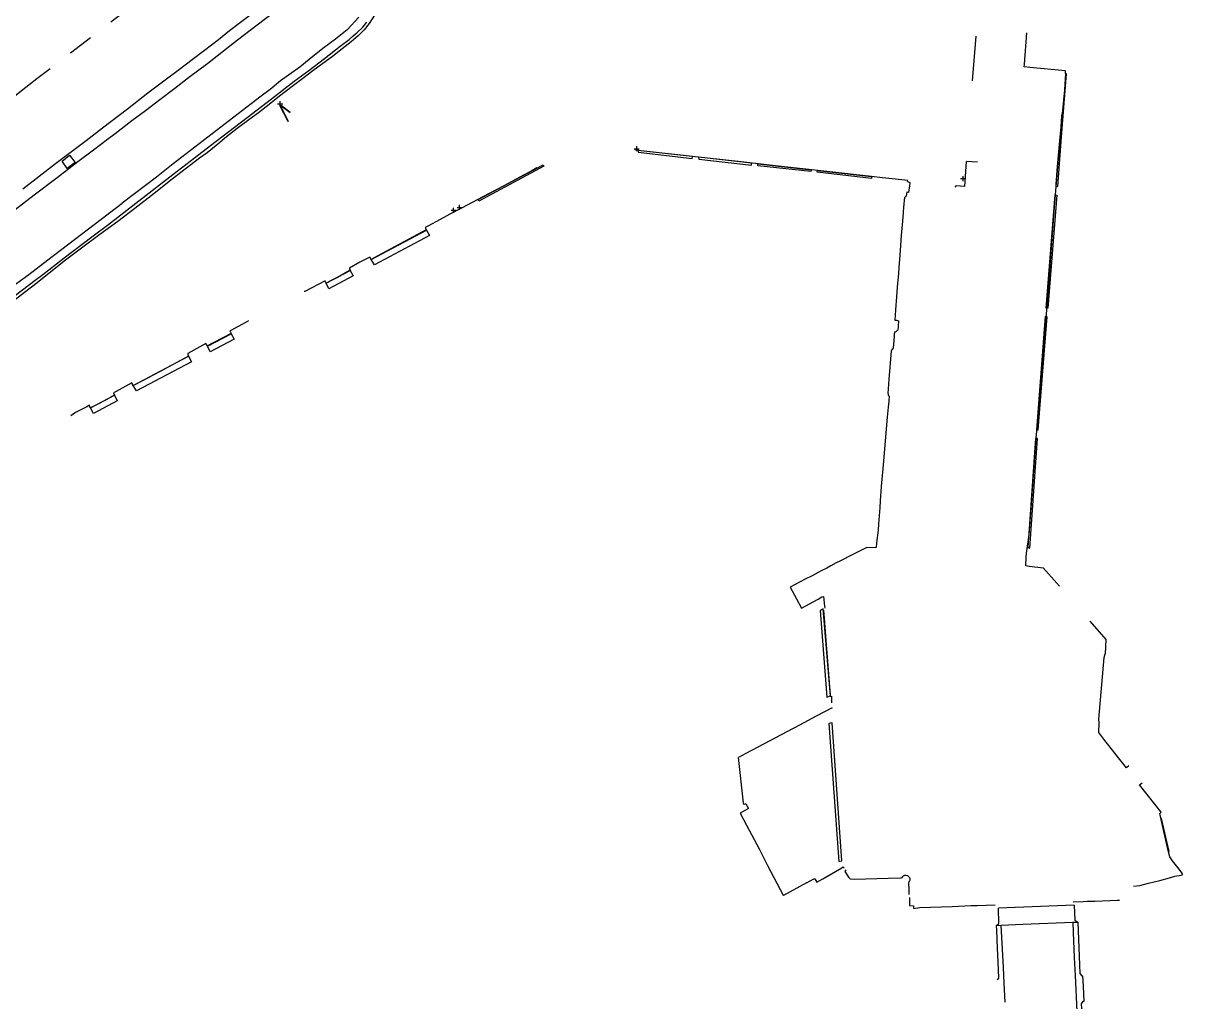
# Model space of a CAD drawing. Header units: metres. Extents: x 82206 to 82418, y 1498209 to 1498422.
# Drawn here: x 82258.8 to 82304.45, y 1498327.96 to 1498366.5 of the extents above; entities that cross this region are included whole.
import ezdxf

# ---------------------------------------------------------------- set-up
doc = ezdxf.new("R2010")
doc.units = ezdxf.units.M
doc.header["$PDMODE"] = 2
doc.header["$PDSIZE"] = 0.1
doc.linetypes.add('ter_20.000000_-10.000000_10.000000_-10.000000', pattern=[5, 2, -1, 1, -1])
doc.layers.add('Diverse', color=7, linetype='Continuous')

msp = doc.modelspace()

# ---------------------------------------------------------------- linework, layer by layer
at = {"layer": 'Diverse', "color": 132, "true_color": 0x33cccc, "elevation": 3.133, "flags": 128}
for points in [[(82268.82, 1498363.319), (82269.019, 1498363.327)], [(82268.82, 1498363.319), (82269.019, 1498363.327)], [(82268.923, 1498363.223), (82268.916, 1498363.423)], [(82268.923, 1498363.223), (82268.916, 1498363.423)]]:
    msp.add_lwpolyline(points, dxfattribs=at)
at = {"layer": 'Diverse', "color": 7, "linetype": 'ter_20.000000_-10.000000_10.000000_-10.000000'}
msp.add_polyline3d([(82271.431, 1498373.46, 3.242), (82267.898, 1498370.81, 3.107), (82263.834, 1498367.752, 2.968), (82259.345, 1498364.302, 2.906), (82255.349, 1498361.187, 2.922), (82252.342, 1498358.918, 2.947), (82249.211, 1498356.538, 2.965), (82246.603, 1498354.595, 2.941), (82244.212, 1498352.828, 2.9), (82242.471, 1498351.536, 2.902), (82240.364, 1498349.901, 2.915), (82238.302, 1498348.321, 2.929), (82235.743, 1498346.267, 2.953), (82233.518, 1498344.598, 2.975), (82232.039, 1498343.437, 3.001), (82229.638, 1498341.651, 3.035), (82227.143, 1498340.302, 3.072), (82223.538, 1498338.53, 3.139), (82218.379, 1498335.847, 3.207), (82215.633, 1498334.449, 3.293), (82210.754, 1498331.887, 3.263), (82205.705, 1498329.67, 3.376)], dxfattribs=at)
at = {"layer": 'Diverse', "color": 9, "true_color": 0xc0c0c0}
for points in [[(82272.854, 1498370.718, 3.233), (82272.096, 1498370.104, 3.204), (82271.372, 1498369.575, 3.154), (82270.815, 1498369.148, 3.116), (82270.032, 1498368.552, 3.063), (82269.435, 1498368.091, 3.018), (82268.755, 1498367.587, 2.983), (82268.093, 1498367.075, 2.97), (82267.308, 1498366.482, 2.937), (82266.929, 1498366.198, 2.928), (82266.485, 1498365.837, 2.916), (82265.934, 1498365.427, 2.902), (82265.458, 1498365.053, 2.881), (82264.956, 1498364.667, 2.867), (82264.392, 1498364.257, 2.865), (82263.713, 1498363.737, 2.85), (82262.909, 1498363.116, 2.854), (82261.931, 1498362.365, 2.833), (82261.278, 1498361.859, 2.825), (82260.08, 1498360.959, 2.829), (82258.786, 1498359.967, 2.84)], [(82273.17, 1498370.318, 3.243), (82272.542, 1498369.875, 3.215), (82271.79, 1498369.31, 3.169), (82271.083, 1498368.778, 3.119), (82270.567, 1498368.376, 3.081), (82269.851, 1498367.832, 3.026), (82269.349, 1498367.436, 3), (82268.284, 1498366.625, 2.965), (82267.242, 1498365.834, 2.935), (82266.071, 1498364.911, 2.899), (82265.305, 1498364.35, 2.876), (82264.771, 1498363.926, 2.868), (82264.177, 1498363.48, 2.865), (82263.614, 1498363.052, 2.854), (82263.083, 1498362.647, 2.854), (82262.425, 1498362.138, 2.838), (82262.119, 1498361.918, 2.838), (82261.566, 1498361.496, 2.828), (82260.949, 1498361.041, 2.817), (82260.14, 1498360.409, 2.824), (82259.232, 1498359.731, 2.843), (82258.322, 1498359.022, 2.853)], [(82258.504, 1498355.783, 2.932), (82259.27, 1498356.377, 2.938), (82259.578, 1498356.599, 2.937), (82259.818, 1498356.786, 2.928), (82260.418, 1498357.254, 2.934), (82261.131, 1498357.795, 2.939), (82261.559, 1498358.122, 2.949), (82262.12, 1498358.548, 2.95), (82262.535, 1498358.863, 2.956), (82263.238, 1498359.405, 2.965), (82263.768, 1498359.817, 2.972), (82264.7, 1498360.538, 2.963), (82265.547, 1498361.195, 2.967), (82266.174, 1498361.678, 2.986), (82267.622, 1498362.784, 3.012), (82268.577, 1498363.52, 3.017), (82269.469, 1498364.209, 3.035), (82270.042, 1498364.636, 3.039), (82270.661, 1498365.11, 3.052), (82271.277, 1498365.589, 3.068), (82271.633, 1498365.858, 3.076), (82271.798, 1498365.994, 3.071), (82271.931, 1498366.112, 3.072), (82272.171, 1498366.344, 3.084), (82272.327, 1498366.538, 3.08)], [(82272.022, 1498366.734, 3.106), (82271.557, 1498366.231, 3.082), (82271.091, 1498365.866, 3.054), (82270.597, 1498365.495, 3.047), (82270.06, 1498365.065, 3.039), (82269.687, 1498364.771, 3.029), (82268.93, 1498364.221, 3.013), (82268.522, 1498363.887, 3.002), (82268.123, 1498363.585, 2.986), (82264.71, 1498360.953, 2.931), (82264.051, 1498360.438, 2.933), (82262.693, 1498359.41, 2.923)], [(82258.321, 1498356.085, 2.92), (82259.025, 1498356.604, 2.917), (82259.767, 1498357.183, 2.908), (82262.693, 1498359.41, 2.923)]]:
    msp.add_polyline3d(points, dxfattribs=at)
at = {"layer": 'Diverse', "color": 253, "true_color": 0x999999}
for points in [[(82272.639, 1498366.812, 3.172), (82272.425, 1498366.486, 3.169), (82272.226, 1498366.23, 3.168), (82271.994, 1498366, 3.164), (82271.717, 1498365.759, 3.16), (82271.359, 1498365.481, 3.16), (82270.979, 1498365.185, 3.145), (82270.599, 1498364.904, 3.139), (82270.207, 1498364.616, 3.127), (82269.807, 1498364.321, 3.127), (82269.387, 1498364.008, 3.125), (82268.899, 1498363.623, 3.122), (82268.485, 1498363.29, 3.11), (82268.068, 1498362.968, 3.106), (82267.681, 1498362.689, 3.099), (82267.225, 1498362.356, 3.098), (82266.807, 1498362.022, 3.088), (82266.466, 1498361.738, 3.082), (82266.042, 1498361.395, 3.077), (82265.742, 1498361.176, 3.073), (82264.667, 1498360.36, 3.062), (82263.953, 1498359.788, 3.07), (82263.201, 1498359.202, 3.056), (82262.531, 1498358.69, 3.051), (82261.823, 1498358.17, 3.045), (82261.148, 1498357.676, 3.043), (82260.467, 1498357.16, 3.038), (82259.953, 1498356.755, 3.034), (82259.348, 1498356.276, 3.031), (82258.86, 1498355.898, 3.026), (82258.311, 1498355.476, 3.017)], [(82258.504, 1498355.783, 3.022), (82259.27, 1498356.377, 3.028), (82259.578, 1498356.599, 3.027), (82259.818, 1498356.786, 3.018), (82260.418, 1498357.254, 3.024), (82261.131, 1498357.795, 3.029), (82261.559, 1498358.122, 3.039), (82262.12, 1498358.548, 3.04), (82262.535, 1498358.863, 3.046), (82263.238, 1498359.405, 3.055), (82263.768, 1498359.817, 3.062), (82264.7, 1498360.538, 3.053), (82265.547, 1498361.195, 3.057), (82266.174, 1498361.678, 3.076), (82267.622, 1498362.784, 3.102), (82268.577, 1498363.52, 3.107), (82269.469, 1498364.209, 3.125), (82270.042, 1498364.636, 3.129), (82270.661, 1498365.11, 3.142), (82271.277, 1498365.589, 3.158), (82271.633, 1498365.858, 3.166), (82271.798, 1498365.994, 3.161), (82271.931, 1498366.112, 3.162), (82272.171, 1498366.344, 3.174), (82272.327, 1498366.538, 3.17)]]:
    msp.add_polyline3d(points, dxfattribs=at)
at = {"layer": 'Diverse', "color": 31, "true_color": 0xf4b45b}
for points in [[(82296.172, 1498364.229, 3.736), (82296.313, 1498365.985, 3.808)], [(82296.172, 1498364.229, 3.736), (82296.313, 1498365.985, 3.808)], [(82299.839, 1498364.52, 4.47), (82299.834, 1498364.622, 4.474), (82298.433, 1498364.746, 4.477), (82298.206, 1498364.777, 4.477), (82298.215, 1498364.888, 4.477), (82298.309, 1498366.113, 4.482)], [(82299.839, 1498364.52, 4.47), (82299.834, 1498364.622, 4.474), (82298.433, 1498364.746, 4.477), (82298.206, 1498364.777, 4.477), (82298.215, 1498364.888, 4.477), (82298.309, 1498366.113, 4.482)], [(82298.41, 1498345.108, 3.716), (82298.273, 1498345.128, 3.708), (82298.288, 1498345.462, 3.712), (82298.3, 1498345.623, 3.721), (82298.408, 1498346.356, 3.748), (82298.509, 1498347.769, 3.778), (82298.596, 1498349.06, 3.801), (82298.679, 1498350.161, 3.831), (82298.831, 1498351.872, 3.818), (82298.882, 1498352.497, 3.816), (82298.981, 1498353.721, 3.804), (82299.026, 1498354.253, 3.827), (82299.11, 1498355.365, 3.907), (82299.312, 1498358.001, 4.105), (82299.406, 1498359.247, 4.19), (82299.493, 1498360.376, 4.282), (82299.619, 1498361.906, 4.392), (82299.676, 1498362.613, 4.441), (82299.695, 1498362.848, 4.455), (82299.699, 1498362.922, 4.458)], [(82298.41, 1498345.108, 3.716), (82298.273, 1498345.128, 3.708), (82298.288, 1498345.462, 3.712), (82298.3, 1498345.623, 3.721), (82298.408, 1498346.356, 3.748), (82298.509, 1498347.769, 3.778), (82298.596, 1498349.06, 3.801), (82298.679, 1498350.161, 3.831), (82298.831, 1498351.872, 3.818), (82298.882, 1498352.497, 3.816), (82298.981, 1498353.721, 3.804), (82299.026, 1498354.253, 3.827), (82299.11, 1498355.365, 3.907), (82299.312, 1498358.001, 4.105), (82299.406, 1498359.247, 4.19), (82299.493, 1498360.376, 4.282), (82299.619, 1498361.906, 4.392), (82299.676, 1498362.613, 4.441), (82299.695, 1498362.848, 4.455), (82299.699, 1498362.922, 4.458)], [(82293.62, 1498360.264, 3.581), (82293.623, 1498360.299, 3.576), (82293.394, 1498360.334, 3.578), (82292.633, 1498360.413, 3.571), (82292.2, 1498360.46, 3.564), (82290.437, 1498360.66, 3.521), (82288.297, 1498360.898, 3.489), (82287.073, 1498361.041, 3.469), (82284.41, 1498361.327, 3.424), (82283.123, 1498361.471, 3.376), (82282.877, 1498361.505, 3.38)], [(82293.62, 1498360.264, 3.581), (82293.623, 1498360.299, 3.576), (82293.394, 1498360.334, 3.578), (82292.633, 1498360.413, 3.571), (82292.2, 1498360.46, 3.564), (82290.437, 1498360.66, 3.521), (82288.297, 1498360.898, 3.489), (82287.073, 1498361.041, 3.469), (82284.41, 1498361.327, 3.424), (82283.123, 1498361.471, 3.376), (82282.877, 1498361.505, 3.38)], [(82296.368, 1498361.02, 3.765), (82295.929, 1498361.044, 3.683), (82295.857, 1498360.066, 3.673), (82295.515, 1498360.095, 3.633), (82295.51, 1498360.048, 3.641), (82295.484, 1498360.046, 3.637)], [(82296.368, 1498361.02, 3.765), (82295.929, 1498361.044, 3.683), (82295.857, 1498360.066, 3.673), (82295.515, 1498360.095, 3.633), (82295.51, 1498360.048, 3.641), (82295.484, 1498360.046, 3.637)], [(82279.023, 1498360.803, 3.318), (82278.799, 1498360.669, 3.296), (82278.526, 1498360.523, 3.288), (82277.72, 1498360.097, 3.273), (82276.894, 1498359.658, 3.267), (82276.063, 1498359.217, 3.261), (82275.593, 1498358.98, 3.209), (82275.211, 1498358.763, 3.219), (82274.738, 1498358.507, 3.232), (82274.632, 1498358.448, 3.223), (82274.636, 1498358.426, 3.234), (82274.671, 1498358.354, 3.245), (82272.589, 1498357.24, 3.251), (82272.507, 1498357.197, 3.256), (82272.445, 1498357.286, 3.258), (82272.446, 1498357.283, 3.233), (82272.34, 1498357.236, 3.232), (82272.049, 1498357.081, 3.225), (82271.642, 1498356.85, 3.226), (82271.643, 1498356.834, 3.242), (82271.668, 1498356.766, 3.258), (82271.179, 1498356.488, 3.237), (82270.955, 1498356.381, 3.241), (82270.729, 1498356.255, 3.257), (82270.689, 1498356.334, 3.238), (82270.687, 1498356.345, 3.218), (82269.884, 1498355.929, 3.204), (82269.868, 1498355.925, 3.197)], [(82279.023, 1498360.803, 3.318), (82278.799, 1498360.669, 3.296), (82278.526, 1498360.523, 3.288), (82277.72, 1498360.097, 3.273), (82276.894, 1498359.658, 3.267), (82276.063, 1498359.217, 3.261), (82275.593, 1498358.98, 3.209), (82275.211, 1498358.763, 3.219), (82274.738, 1498358.507, 3.232), (82274.632, 1498358.448, 3.223), (82274.636, 1498358.426, 3.234), (82274.671, 1498358.354, 3.245), (82272.589, 1498357.24, 3.251), (82272.507, 1498357.197, 3.256), (82272.445, 1498357.286, 3.258), (82272.446, 1498357.283, 3.233), (82272.34, 1498357.236, 3.232), (82272.049, 1498357.081, 3.225), (82271.642, 1498356.85, 3.226), (82271.643, 1498356.834, 3.242), (82271.668, 1498356.766, 3.258), (82271.179, 1498356.488, 3.237), (82270.955, 1498356.381, 3.241), (82270.729, 1498356.255, 3.257), (82270.689, 1498356.334, 3.238), (82270.687, 1498356.345, 3.218), (82269.884, 1498355.929, 3.204), (82269.868, 1498355.925, 3.197)], [(82293.62, 1498360.264, 3.581), (82293.703, 1498360.228, 3.571), (82293.704, 1498360.203, 3.575), (82293.702, 1498360.197, 3.588), (82293.689, 1498360.086, 3.604), (82293.659, 1498359.834, 3.616), (82293.584, 1498359.841, 3.616), (82293.561, 1498359.692, 3.619), (82293.548, 1498359.657, 3.615), (82293.516, 1498359.664, 3.62), (82293.512, 1498359.632, 3.62), (82293.498, 1498359.623, 3.622), (82293.485, 1498359.527, 3.626), (82293.474, 1498359.366, 3.637), (82293.46, 1498359.248, 3.641), (82293.447, 1498359.042, 3.649), (82293.42, 1498358.706, 3.662), (82293.369, 1498358.131, 3.678), (82293.338, 1498357.743, 3.687), (82293.324, 1498357.543, 3.689), (82293.296, 1498357.192, 3.696), (82293.278, 1498356.892, 3.702), (82293.257, 1498356.631, 3.705), (82293.249, 1498356.515, 3.705), (82293.235, 1498356.371, 3.709), (82293.226, 1498356.257, 3.712), (82293.212, 1498356.087, 3.716), (82293.198, 1498355.918, 3.719), (82293.179, 1498355.72, 3.72), (82293.164, 1498355.551, 3.722), (82293.152, 1498355.391, 3.718), (82293.137, 1498355.199, 3.722), (82293.124, 1498355.008, 3.722), (82293.11, 1498354.799, 3.727), (82293.177, 1498354.797, 3.724), (82293.222, 1498354.79, 3.727), (82293.264, 1498354.776, 3.727), (82293.253, 1498354.572, 3.731), (82293.236, 1498354.408, 3.727), (82293.217, 1498354.39, 3.73), (82293.189, 1498354.389, 3.734), (82293.169, 1498354.351, 3.731), (82293.144, 1498354.33, 3.73), (82293.111, 1498354.343, 3.74), (82293.094, 1498354.27, 3.733), (82293.085, 1498354.176, 3.733), (82293.077, 1498353.999, 3.74), (82293.047, 1498353.709, 3.748), (82293.037, 1498353.664, 3.746), (82292.995, 1498353.658, 3.748), (82292.986, 1498353.598, 3.75), (82292.982, 1498353.596, 3.753)], [(82293.62, 1498360.264, 3.581), (82293.703, 1498360.228, 3.571), (82293.704, 1498360.203, 3.575), (82293.702, 1498360.197, 3.588), (82293.689, 1498360.086, 3.604), (82293.659, 1498359.834, 3.616), (82293.584, 1498359.841, 3.616), (82293.561, 1498359.692, 3.619), (82293.548, 1498359.657, 3.615), (82293.516, 1498359.664, 3.62), (82293.512, 1498359.632, 3.62), (82293.498, 1498359.623, 3.622), (82293.485, 1498359.527, 3.626), (82293.474, 1498359.366, 3.637), (82293.46, 1498359.248, 3.641), (82293.447, 1498359.042, 3.649), (82293.42, 1498358.706, 3.662), (82293.369, 1498358.131, 3.678), (82293.338, 1498357.743, 3.687), (82293.324, 1498357.543, 3.689), (82293.296, 1498357.192, 3.696), (82293.278, 1498356.892, 3.702), (82293.257, 1498356.631, 3.705), (82293.249, 1498356.515, 3.705), (82293.235, 1498356.371, 3.709), (82293.226, 1498356.257, 3.712), (82293.212, 1498356.087, 3.716), (82293.198, 1498355.918, 3.719), (82293.179, 1498355.72, 3.72), (82293.164, 1498355.551, 3.722), (82293.152, 1498355.391, 3.718), (82293.137, 1498355.199, 3.722), (82293.124, 1498355.008, 3.722), (82293.11, 1498354.799, 3.727), (82293.177, 1498354.797, 3.724), (82293.222, 1498354.79, 3.727), (82293.264, 1498354.776, 3.727), (82293.253, 1498354.572, 3.731), (82293.236, 1498354.408, 3.727), (82293.217, 1498354.39, 3.73), (82293.189, 1498354.389, 3.734), (82293.169, 1498354.351, 3.731), (82293.144, 1498354.33, 3.73), (82293.111, 1498354.343, 3.74), (82293.094, 1498354.27, 3.733), (82293.085, 1498354.176, 3.733), (82293.077, 1498353.999, 3.74), (82293.047, 1498353.709, 3.748), (82293.037, 1498353.664, 3.746), (82292.995, 1498353.658, 3.748), (82292.986, 1498353.598, 3.75), (82292.982, 1498353.596, 3.753)], [(82267.669, 1498354.77, 3.197), (82267.583, 1498354.726, 3.188), (82267.434, 1498354.645, 3.182), (82266.978, 1498354.398, 3.18), (82266.94, 1498354.379, 3.181), (82266.963, 1498354.332, 3.194), (82266.985, 1498354.284, 3.199), (82266.279, 1498353.906, 3.189), (82266.064, 1498353.797, 3.198), (82266.023, 1498353.848, 3.19), (82265.995, 1498353.887, 3.176), (82265.28, 1498353.493, 3.141), (82265.278, 1498353.451, 3.155), (82265.311, 1498353.381, 3.163), (82264.197, 1498352.784, 3.145), (82263.201, 1498352.256, 3.142), (82263.145, 1498352.227, 3.143), (82263.094, 1498352.295, 3.14), (82263.094, 1498352.31, 3.123), (82263.077, 1498352.331, 3.119), (82262.458, 1498351.996, 3.105), (82262.436, 1498351.984, 3.118), (82262.352, 1498351.938, 3.115), (82262.398, 1498351.848, 3.135), (82262.244, 1498351.76, 3.122), (82262.037, 1498351.651, 3.124), (82261.74, 1498351.496, 3.121), (82261.449, 1498351.346, 3.132), (82261.421, 1498351.396, 3.125), (82261.411, 1498351.45, 3.111), (82261.302, 1498351.389, 3.101), (82261.122, 1498351.303, 3.099), (82261.098, 1498351.284, 3.105), (82260.865, 1498351.162, 3.105), (82260.675, 1498351.035, 3.087)], [(82267.669, 1498354.77, 3.197), (82267.583, 1498354.726, 3.188), (82267.434, 1498354.645, 3.182), (82266.978, 1498354.398, 3.18), (82266.94, 1498354.379, 3.181), (82266.963, 1498354.332, 3.194), (82266.985, 1498354.284, 3.199), (82266.279, 1498353.906, 3.189), (82266.064, 1498353.797, 3.198), (82266.023, 1498353.848, 3.19), (82265.995, 1498353.887, 3.176), (82265.28, 1498353.493, 3.141), (82265.278, 1498353.451, 3.155), (82265.311, 1498353.381, 3.163), (82264.197, 1498352.784, 3.145), (82263.201, 1498352.256, 3.142), (82263.145, 1498352.227, 3.143), (82263.094, 1498352.295, 3.14), (82263.094, 1498352.31, 3.123), (82263.077, 1498352.331, 3.119), (82262.458, 1498351.996, 3.105), (82262.436, 1498351.984, 3.118), (82262.352, 1498351.938, 3.115), (82262.398, 1498351.848, 3.135), (82262.244, 1498351.76, 3.122), (82262.037, 1498351.651, 3.124), (82261.74, 1498351.496, 3.121), (82261.449, 1498351.346, 3.132), (82261.421, 1498351.396, 3.125), (82261.411, 1498351.45, 3.111), (82261.302, 1498351.389, 3.101), (82261.122, 1498351.303, 3.099), (82261.098, 1498351.284, 3.105), (82260.865, 1498351.162, 3.105), (82260.675, 1498351.035, 3.087)], [(82292.855, 1498351.909, 3.757), (82292.857, 1498351.904, 3.748), (82292.855, 1498351.846, 3.748), (82292.861, 1498351.831, 3.749), (82292.875, 1498351.826, 3.745), (82292.895, 1498351.819, 3.742), (82292.873, 1498351.613, 3.739), (82292.85, 1498351.375, 3.734), (82292.812, 1498350.989, 3.732), (82292.746, 1498350.213, 3.725), (82292.67, 1498349.245, 3.711), (82292.583, 1498348.249, 3.686), (82292.536, 1498347.693, 3.676), (82292.527, 1498347.414, 3.673), (82292.479, 1498346.784, 3.668), (82292.457, 1498346.53, 3.665), (82292.398, 1498346.041, 3.661), (82292.385, 1498345.855, 3.648), (82291.982, 1498345.842, 3.647), (82291.749, 1498345.724, 3.626), (82291.485, 1498345.583, 3.613), (82290.948, 1498345.314, 3.586), (82290.812, 1498345.249, 3.579), (82290.592, 1498345.124, 3.574), (82290.44, 1498345.041, 3.568), (82290.212, 1498344.928, 3.572), (82289.857, 1498344.735, 3.578), (82289.587, 1498344.602, 3.58), (82289, 1498344.285, 3.586), (82289.242, 1498343.827, 3.586), (82289.443, 1498343.458, 3.583), (82290.103, 1498343.816, 3.565), (82290.247, 1498343.907, 3.562), (82290.303, 1498343.919, 3.525), (82290.347, 1498343.539, 3.451), (82290.359, 1498343.458, 3.432)], [(82292.855, 1498351.909, 3.757), (82292.857, 1498351.904, 3.748), (82292.855, 1498351.846, 3.748), (82292.861, 1498351.831, 3.749), (82292.875, 1498351.826, 3.745), (82292.895, 1498351.819, 3.742), (82292.873, 1498351.613, 3.739), (82292.85, 1498351.375, 3.734), (82292.812, 1498350.989, 3.732), (82292.746, 1498350.213, 3.725), (82292.67, 1498349.245, 3.711), (82292.583, 1498348.249, 3.686), (82292.536, 1498347.693, 3.676), (82292.527, 1498347.414, 3.673), (82292.479, 1498346.784, 3.668), (82292.457, 1498346.53, 3.665), (82292.398, 1498346.041, 3.661), (82292.385, 1498345.855, 3.648), (82291.982, 1498345.842, 3.647), (82291.749, 1498345.724, 3.626), (82291.485, 1498345.583, 3.613), (82290.948, 1498345.314, 3.586), (82290.812, 1498345.249, 3.579), (82290.592, 1498345.124, 3.574), (82290.44, 1498345.041, 3.568), (82290.212, 1498344.928, 3.572), (82289.857, 1498344.735, 3.578), (82289.587, 1498344.602, 3.58), (82289, 1498344.285, 3.586), (82289.242, 1498343.827, 3.586), (82289.443, 1498343.458, 3.583), (82290.103, 1498343.816, 3.565), (82290.247, 1498343.907, 3.562), (82290.303, 1498343.919, 3.525), (82290.347, 1498343.539, 3.451), (82290.359, 1498343.458, 3.432)], [(82298.415, 1498345.111, 4.492), (82298.961, 1498345.051, 4.505), (82299.601, 1498344.334, 4.5)], [(82298.415, 1498345.111, 4.492), (82298.961, 1498345.051, 4.505), (82299.601, 1498344.334, 4.5)], [(82290.314, 1498343.384, 3.428), (82290.33, 1498343.066, 3.396), (82290.393, 1498342.193, 3.333), (82290.525, 1498340.535, 3.231), (82290.565, 1498340.052, 3.202), (82290.571, 1498339.981, 3.193), (82290.62, 1498339.999, 3.205), (82290.621, 1498339.864, 3.194), (82290.624, 1498339.738, 3.177)], [(82290.314, 1498343.384, 3.428), (82290.33, 1498343.066, 3.396), (82290.393, 1498342.193, 3.333), (82290.525, 1498340.535, 3.231), (82290.565, 1498340.052, 3.202), (82290.571, 1498339.981, 3.193), (82290.62, 1498339.999, 3.205), (82290.621, 1498339.864, 3.194), (82290.624, 1498339.738, 3.177)], [(82300.792, 1498342.953, 4.497), (82301.418, 1498342.224, 4.493), (82301.394, 1498341.662, 4.481)], [(82300.792, 1498342.953, 4.497), (82301.418, 1498342.224, 4.493), (82301.394, 1498341.662, 4.481)], [(82302.333, 1498337.255, 3.424), (82302.229, 1498337.181, 3.422), (82301.972, 1498337.508, 3.448), (82301.483, 1498338.126, 3.487), (82301.384, 1498338.254, 3.5), (82301.148, 1498338.563, 3.542), (82301.164, 1498338.946, 3.575), (82301.151, 1498339.085, 3.581), (82301.352, 1498341.521, 3.613), (82301.393, 1498341.662, 3.607)], [(82302.333, 1498337.255, 3.424), (82302.229, 1498337.181, 3.422), (82301.972, 1498337.508, 3.448), (82301.483, 1498338.126, 3.487), (82301.384, 1498338.254, 3.5), (82301.148, 1498338.563, 3.542), (82301.164, 1498338.946, 3.575), (82301.151, 1498339.085, 3.581), (82301.352, 1498341.521, 3.613), (82301.393, 1498341.662, 3.607)], [(82290.653, 1498339.531, 3.178), (82290.015, 1498339.206, 3.189), (82289.357, 1498338.854, 3.204), (82287.252, 1498337.734, 3.234), (82286.964, 1498337.577, 3.235)], [(82290.653, 1498339.531, 3.178), (82290.015, 1498339.206, 3.189), (82289.357, 1498338.854, 3.204), (82287.252, 1498337.734, 3.234), (82286.964, 1498337.577, 3.235)], [(82302.514, 1498332.513, 3.489), (82302.758, 1498332.535, 3.495), (82303.108, 1498332.634, 3.493), (82303.553, 1498332.741, 3.491), (82303.925, 1498332.846, 3.493), (82304.143, 1498332.906, 3.497), (82304.387, 1498332.946, 3.501), (82304.452, 1498332.977, 3.501), (82304.443, 1498333.007, 3.5), (82304.384, 1498333.082, 3.498), (82304.255, 1498333.248, 3.492), (82304.047, 1498333.515, 3.486), (82303.941, 1498333.667, 3.482), (82303.893, 1498333.867, 3.482), (82303.702, 1498334.666, 3.467), (82303.543, 1498335.375, 3.456), (82303.598, 1498335.43, 3.459), (82302.746, 1498336.511, 3.421), (82302.855, 1498336.588, 3.426)], [(82302.514, 1498332.513, 3.489), (82302.758, 1498332.535, 3.495), (82303.108, 1498332.634, 3.493), (82303.553, 1498332.741, 3.491), (82303.925, 1498332.846, 3.493), (82304.143, 1498332.906, 3.497), (82304.387, 1498332.946, 3.501), (82304.452, 1498332.977, 3.501), (82304.443, 1498333.007, 3.5), (82304.384, 1498333.082, 3.498), (82304.255, 1498333.248, 3.492), (82304.047, 1498333.515, 3.486), (82303.941, 1498333.667, 3.482), (82303.893, 1498333.867, 3.482), (82303.702, 1498334.666, 3.467), (82303.543, 1498335.375, 3.456), (82303.598, 1498335.43, 3.459), (82302.746, 1498336.511, 3.421), (82302.855, 1498336.588, 3.426)], [(82287.253, 1498335.759, 3.225), (82287.353, 1498335.571, 3.23), (82287.033, 1498335.385, 3.23), (82287.28, 1498334.916, 3.23)], [(82287.253, 1498335.759, 3.225), (82287.353, 1498335.571, 3.23), (82287.033, 1498335.385, 3.23), (82287.28, 1498334.916, 3.23)], [(82287.788, 1498333.954, 3.221), (82288.102, 1498333.329, 3.222)], [(82287.788, 1498333.954, 3.221), (82288.102, 1498333.329, 3.222)], [(82289.633, 1498332.64, 3.212), (82289.925, 1498332.8, 3.202), (82289.948, 1498332.808, 3.2), (82289.972, 1498332.798, 3.2), (82290.04, 1498332.674, 3.202), (82290.287, 1498332.807, 3.196), (82291.029, 1498333.243, 3.18), (82291.074, 1498333.27, 3.176), (82291.123, 1498333.231, 3.192)], [(82289.633, 1498332.64, 3.212), (82289.925, 1498332.8, 3.202), (82289.948, 1498332.808, 3.2), (82289.972, 1498332.798, 3.2), (82290.04, 1498332.674, 3.202), (82290.287, 1498332.807, 3.196), (82291.029, 1498333.243, 3.18), (82291.074, 1498333.27, 3.176), (82291.123, 1498333.231, 3.192)], [(82291.191, 1498333.161, 3.199), (82291.143, 1498333.099, 3.207), (82291.295, 1498332.873, 3.196), (82291.352, 1498332.798, 3.203), (82291.527, 1498332.795, 3.203), (82292.853, 1498332.827, 3.261), (82293.361, 1498332.839, 3.301), (82293.403, 1498332.854, 3.307), (82293.427, 1498332.893, 3.296), (82293.46, 1498332.919, 3.298), (82293.489, 1498332.936, 3.297), (82293.512, 1498332.947, 3.295), (82293.546, 1498332.954, 3.293), (82293.612, 1498332.94, 3.307), (82293.658, 1498332.9, 3.308), (82293.689, 1498332.862, 3.306), (82293.705, 1498332.815, 3.313), (82293.704, 1498332.756, 3.313), (82293.696, 1498332.721, 3.309), (82293.668, 1498332.685, 3.312), (82293.656, 1498332.638, 3.321), (82293.67, 1498332.387, 3.321), (82293.673, 1498332.193, 3.349)], [(82291.191, 1498333.161, 3.199), (82291.143, 1498333.099, 3.207), (82291.295, 1498332.873, 3.196), (82291.352, 1498332.798, 3.203), (82291.527, 1498332.795, 3.203), (82292.853, 1498332.827, 3.261), (82293.361, 1498332.839, 3.301), (82293.403, 1498332.854, 3.307), (82293.427, 1498332.893, 3.296), (82293.46, 1498332.919, 3.298), (82293.489, 1498332.936, 3.297), (82293.512, 1498332.947, 3.295), (82293.546, 1498332.954, 3.293), (82293.612, 1498332.94, 3.307), (82293.658, 1498332.9, 3.308), (82293.689, 1498332.862, 3.306), (82293.705, 1498332.815, 3.313), (82293.704, 1498332.756, 3.313), (82293.696, 1498332.721, 3.309), (82293.668, 1498332.685, 3.312), (82293.656, 1498332.638, 3.321), (82293.67, 1498332.387, 3.321), (82293.673, 1498332.193, 3.349)], [(82288.714, 1498332.162, 3.221), (82288.729, 1498332.144, 3.219)], [(82288.714, 1498332.162, 3.221), (82288.729, 1498332.144, 3.219)], [(82293.687, 1498332.066, 3.341), (82293.697, 1498331.751, 3.338), (82293.846, 1498331.745, 3.338), (82293.855, 1498331.64, 3.346), (82294.101, 1498331.672, 3.349), (82295.372, 1498331.72, 3.408), (82296.127, 1498331.751, 3.426), (82296.361, 1498331.755, 3.439), (82297.071, 1498331.774, 3.469)], [(82293.687, 1498332.066, 3.341), (82293.697, 1498331.751, 3.338), (82293.846, 1498331.745, 3.338), (82293.855, 1498331.64, 3.346), (82294.101, 1498331.672, 3.349), (82295.372, 1498331.72, 3.408), (82296.127, 1498331.751, 3.426), (82296.361, 1498331.755, 3.439), (82297.071, 1498331.774, 3.469)], [(82300.142, 1498331.895, 3.477), (82300.536, 1498331.911, 3.457), (82300.706, 1498331.92, 3.454), (82300.987, 1498331.93, 3.461), (82301.576, 1498331.951, 3.476), (82301.869, 1498331.962, 3.481), (82301.959, 1498331.966, 3.478)], [(82300.142, 1498331.895, 3.477), (82300.536, 1498331.911, 3.457), (82300.706, 1498331.92, 3.454), (82300.987, 1498331.93, 3.461), (82301.576, 1498331.951, 3.476), (82301.869, 1498331.962, 3.481), (82301.959, 1498331.966, 3.478)], [(82300.18, 1498331.769, 3.572), (82300.207, 1498331.174, 3.565), (82300.319, 1498331.101, 3.57), (82300.399, 1498329.074, 3.584), (82300.477, 1498328.985, 3.577), (82300.507, 1498328.978, 3.585), (82300.525, 1498328.58, 3.578), (82300.55, 1498327.974, 3.58), (82300.523, 1498327.969, 3.575), (82300.451, 1498327.888, 3.588), (82300.462, 1498327.698, 3.578), (82301.216, 1498326.953, 3.568), (82301.974, 1498327.006, 3.543), (82303.414, 1498327.11, 3.52)], [(82300.18, 1498331.769, 3.572), (82300.207, 1498331.174, 3.565), (82300.319, 1498331.101, 3.57), (82300.399, 1498329.074, 3.584), (82300.477, 1498328.985, 3.577), (82300.507, 1498328.978, 3.585), (82300.525, 1498328.58, 3.578), (82300.55, 1498327.974, 3.58), (82300.523, 1498327.969, 3.575), (82300.451, 1498327.888, 3.588), (82300.462, 1498327.698, 3.578), (82301.216, 1498326.953, 3.568), (82301.974, 1498327.006, 3.543), (82303.414, 1498327.11, 3.52)], [(82297.163, 1498328.832, 3.568), (82297.213, 1498328.891, 3.578), (82297.181, 1498329.549, 3.572), (82297.158, 1498330.065, 3.57), (82297.125, 1498330.78, 3.567), (82297.116, 1498330.962, 3.564), (82297.211, 1498331.046, 3.566), (82297.198, 1498331.644, 3.577)], [(82297.163, 1498328.832, 3.568), (82297.213, 1498328.891, 3.578), (82297.181, 1498329.549, 3.572), (82297.158, 1498330.065, 3.57), (82297.125, 1498330.78, 3.567), (82297.116, 1498330.962, 3.564), (82297.211, 1498331.046, 3.566), (82297.198, 1498331.644, 3.577)]]:
    msp.add_polyline3d(points, dxfattribs=at)
at = {"layer": 'Diverse', "color": 142, "true_color": 0x0093dd}
for points in [[(82299.839, 1498364.52, 4.47), (82299.801, 1498363.868, 4.465), (82299.699, 1498362.922, 4.458), (82299.656, 1498362.357, 4.458), (82299.632, 1498362.281, 4.449), (82299.583, 1498361.715, 4.45), (82299.511, 1498360.85, 4.452), (82299.457, 1498360.159, 4.447), (82299.45, 1498360.075, 4.444), (82299.526, 1498360.071, 4.482), (82299.68, 1498362.024, 4.48), (82299.88, 1498364.503, 4.478), (82299.839, 1498364.52, 4.47)], [(82299.839, 1498364.52, 4.47), (82299.801, 1498363.868, 4.465), (82299.699, 1498362.922, 4.458), (82299.656, 1498362.357, 4.458), (82299.632, 1498362.281, 4.449), (82299.583, 1498361.715, 4.45), (82299.511, 1498360.85, 4.452), (82299.457, 1498360.159, 4.447), (82299.45, 1498360.075, 4.444), (82299.526, 1498360.071, 4.482), (82299.68, 1498362.024, 4.48), (82299.88, 1498364.503, 4.478), (82299.839, 1498364.52, 4.47)], [(82285.132, 1498361.173, 3.66), (82285.15, 1498361.245, 3.646), (82283.015, 1498361.483, 3.642), (82283.014, 1498361.414, 3.662), (82285.132, 1498361.173, 3.66)], [(82285.132, 1498361.173, 3.66), (82285.15, 1498361.245, 3.646), (82283.015, 1498361.483, 3.642), (82283.014, 1498361.414, 3.662), (82285.132, 1498361.173, 3.66)], [(82279.271, 1498360.92, 3.63), (82279.3, 1498360.864, 3.646), (82276.741, 1498359.493, 3.676), (82276.714, 1498359.554, 3.665), (82279.271, 1498360.92, 3.63)], [(82279.271, 1498360.92, 3.63), (82279.3, 1498360.864, 3.646), (82276.741, 1498359.493, 3.676), (82276.714, 1498359.554, 3.665), (82279.271, 1498360.92, 3.63)], [(82287.471, 1498360.906, 3.671), (82287.473, 1498360.987, 3.656), (82285.391, 1498361.215, 3.651), (82285.394, 1498361.136, 3.671), (82287.471, 1498360.906, 3.671)], [(82287.471, 1498360.906, 3.671), (82287.473, 1498360.987, 3.656), (82285.391, 1498361.215, 3.651), (82285.394, 1498361.136, 3.671), (82287.471, 1498360.906, 3.671)], [(82287.725, 1498360.881, 3.679), (82287.725, 1498360.96, 3.655), (82289.817, 1498360.726, 3.66), (82289.81, 1498360.651, 3.679), (82287.725, 1498360.881, 3.679)], [(82287.725, 1498360.881, 3.679), (82287.725, 1498360.96, 3.655), (82289.817, 1498360.726, 3.66), (82289.81, 1498360.651, 3.679), (82287.725, 1498360.881, 3.679)], [(82292.201, 1498360.455, 3.647), (82292.193, 1498360.381, 3.677), (82290.057, 1498360.629, 3.676), (82290.068, 1498360.694, 3.659), (82292.201, 1498360.455, 3.647)], [(82292.201, 1498360.455, 3.647), (82292.193, 1498360.381, 3.677), (82290.057, 1498360.629, 3.676), (82290.068, 1498360.694, 3.659), (82292.201, 1498360.455, 3.647)], [(82299.421, 1498359.734, 4.449), (82299.497, 1498359.722, 4.485), (82299.145, 1498355.274, 4.485), (82299.069, 1498355.276, 4.448), (82299.421, 1498359.734, 4.449)], [(82299.421, 1498359.734, 4.449), (82299.497, 1498359.722, 4.485), (82299.145, 1498355.274, 4.485), (82299.069, 1498355.276, 4.448), (82299.421, 1498359.734, 4.449)], [(82274.679, 1498358.349, 3.466), (82274.794, 1498358.139, 3.532), (82272.627, 1498356.978, 3.518), (82272.503, 1498357.193, 3.462), (82274.679, 1498358.349, 3.466)], [(82274.679, 1498358.349, 3.466), (82274.794, 1498358.139, 3.532), (82272.627, 1498356.978, 3.518), (82272.503, 1498357.193, 3.462), (82274.679, 1498358.349, 3.466)], [(82271.675, 1498356.754, 3.457), (82271.788, 1498356.545, 3.529), (82270.841, 1498356.038, 3.529), (82270.729, 1498356.256, 3.461), (82271.675, 1498356.754, 3.457)], [(82271.675, 1498356.754, 3.457), (82271.788, 1498356.545, 3.529), (82270.841, 1498356.038, 3.529), (82270.729, 1498356.256, 3.461), (82271.675, 1498356.754, 3.457)], [(82299.114, 1498354.928, 4.481), (82299.038, 1498354.945, 4.443), (82298.689, 1498350.486, 4.451), (82298.763, 1498350.48, 4.485), (82299.114, 1498354.928, 4.481)], [(82299.114, 1498354.928, 4.481), (82299.038, 1498354.945, 4.443), (82298.689, 1498350.486, 4.451), (82298.763, 1498350.48, 4.485), (82299.114, 1498354.928, 4.481)], [(82266.992, 1498354.27, 3.462), (82267.11, 1498354.053, 3.538), (82266.163, 1498353.557, 3.526), (82266.052, 1498353.775, 3.459), (82266.992, 1498354.27, 3.462)], [(82266.992, 1498354.27, 3.462), (82267.11, 1498354.053, 3.538), (82266.163, 1498353.557, 3.526), (82266.052, 1498353.775, 3.459), (82266.992, 1498354.27, 3.462)], [(82265.313, 1498353.389, 3.464), (82265.428, 1498353.168, 3.531), (82263.266, 1498352.021, 3.525), (82263.133, 1498352.235, 3.47), (82265.313, 1498353.389, 3.464)], [(82265.313, 1498353.389, 3.464), (82265.428, 1498353.168, 3.531), (82263.266, 1498352.021, 3.525), (82263.133, 1498352.235, 3.47), (82265.313, 1498353.389, 3.464)], [(82262.4, 1498351.845, 3.478), (82262.508, 1498351.63, 3.533), (82261.568, 1498351.128, 3.528), (82261.451, 1498351.346, 3.479), (82262.4, 1498351.845, 3.478)], [(82262.4, 1498351.845, 3.478), (82262.508, 1498351.63, 3.533), (82261.568, 1498351.128, 3.528), (82261.451, 1498351.346, 3.479), (82262.4, 1498351.845, 3.478)], [(82298.727, 1498350.139, 4.489), (82298.653, 1498350.145, 4.452), (82298.347, 1498345.854, 4.462), (82298.426, 1498345.831, 4.495), (82298.727, 1498350.139, 4.489)], [(82298.727, 1498350.139, 4.489), (82298.653, 1498350.145, 4.452), (82298.347, 1498345.854, 4.462), (82298.426, 1498345.831, 4.495), (82298.727, 1498350.139, 4.489)], [(82290.445, 1498339.963, 3.487), (82290.577, 1498340.004, 3.428), (82290.297, 1498343.437, 3.443), (82290.172, 1498343.367, 3.48), (82290.445, 1498339.963, 3.487)], [(82290.445, 1498339.963, 3.487), (82290.577, 1498340.004, 3.428), (82290.297, 1498343.437, 3.443), (82290.172, 1498343.367, 3.48), (82290.445, 1498339.963, 3.487)]]:
    msp.add_polyline3d(points, dxfattribs=at)
at = {"layer": 'Diverse', "color": 132, "true_color": 0x33cccc}
for points in [[(82268.902, 1498363.253, 5.546), (82268.925, 1498363.272, 5.353), (82269.23, 1498362.623, 5.346), (82269.231, 1498362.622, 5.535), (82268.902, 1498363.253, 5.546)], [(82268.902, 1498363.253, 5.546), (82268.925, 1498363.272, 5.353), (82269.23, 1498362.623, 5.346), (82269.231, 1498362.622, 5.535), (82268.902, 1498363.253, 5.546)], [(82269.308, 1498362.974, 5.58), (82268.956, 1498363.26, 5.587), (82268.963, 1498363.238, 6.368), (82269.318, 1498362.977, 6.365), (82269.308, 1498362.974, 5.58)], [(82269.308, 1498362.974, 5.58), (82268.956, 1498363.26, 5.587), (82268.963, 1498363.238, 6.368), (82269.318, 1498362.977, 6.365), (82269.308, 1498362.974, 5.58)]]:
    msp.add_polyline3d(points, dxfattribs=at)
at = {"layer": 'Diverse', "color": 1, "true_color": 0xff0000}
for points in [[(82260.626, 1498361.297, 2.823), (82260.852, 1498361.012, 2.818), (82260.538, 1498360.781, 2.824), (82260.339, 1498361.064, 2.825), (82260.626, 1498361.297, 2.823)], [(82290.645, 1498338.943, 3.158), (82290.517, 1498338.922, 3.162), (82290.906, 1498333.484, 3.172), (82291.032, 1498333.506, 3.175), (82290.716, 1498338.017, 3.158), (82290.645, 1498338.943, 3.158)], [(82290.645, 1498338.943, 3.158), (82290.517, 1498338.922, 3.162), (82290.906, 1498333.484, 3.172), (82291.032, 1498333.506, 3.175), (82290.716, 1498338.017, 3.158), (82290.645, 1498338.943, 3.158)]]:
    msp.add_polyline3d(points, dxfattribs=at)
at = {"layer": 'Diverse', "color": 40, "true_color": 0xe5b200}
for points in [[(82292.855, 1498351.909, 3.757), (82292.897, 1498352.466, 3.758), (82292.982, 1498353.596, 3.753)], [(82292.855, 1498351.909, 3.757), (82292.897, 1498352.466, 3.758), (82292.982, 1498353.596, 3.753)], [(82287.253, 1498335.759, 3.225), (82287.175, 1498335.728, 3.228), (82287.152, 1498335.792, 3.218), (82286.964, 1498337.577, 3.235)], [(82287.253, 1498335.759, 3.225), (82287.175, 1498335.728, 3.228), (82287.152, 1498335.792, 3.218), (82286.964, 1498337.577, 3.235)], [(82287.28, 1498334.916, 3.23), (82287.788, 1498333.954, 3.221)], [(82287.28, 1498334.916, 3.23), (82287.788, 1498333.954, 3.221)], [(82303.583, 1498335.179, 3.587), (82303.734, 1498334.556, 3.586), (82303.89, 1498333.868, 3.586), (82303.913, 1498333.877, 3.604), (82303.617, 1498335.184, 3.602), (82303.583, 1498335.179, 3.587)], [(82303.583, 1498335.179, 3.587), (82303.734, 1498334.556, 3.586), (82303.89, 1498333.868, 3.586), (82303.913, 1498333.877, 3.604), (82303.617, 1498335.184, 3.602), (82303.583, 1498335.179, 3.587)], [(82288.102, 1498333.329, 3.222), (82288.714, 1498332.162, 3.221)], [(82288.102, 1498333.329, 3.222), (82288.714, 1498332.162, 3.221)], [(82289.633, 1498332.64, 3.212), (82288.729, 1498332.144, 3.219)], [(82289.633, 1498332.64, 3.212), (82288.729, 1498332.144, 3.219)]]:
    msp.add_polyline3d(points, dxfattribs=at)
at = {"layer": 'Diverse', "color": 232, "true_color": 0xdd137b}
for points in [[(82300.18, 1498331.769, 3.572), (82297.198, 1498331.644, 3.577)], [(82300.18, 1498331.769, 3.572), (82297.198, 1498331.644, 3.577)], [(82297.116, 1498330.962, 3.564), (82297.308, 1498330.984, 3.566), (82298.148, 1498331.021, 3.566), (82300.122, 1498331.094, 3.572), (82300.319, 1498331.101, 3.57)], [(82297.116, 1498330.962, 3.564), (82297.308, 1498330.984, 3.566), (82298.148, 1498331.021, 3.566), (82300.122, 1498331.094, 3.572), (82300.319, 1498331.101, 3.57)], [(82297.462, 1498327.942, 3.577), (82297.421, 1498328.694, 3.577), (82297.396, 1498329.317, 3.572), (82297.308, 1498330.984, 3.566)], [(82297.462, 1498327.942, 3.577), (82297.421, 1498328.694, 3.577), (82297.396, 1498329.317, 3.572), (82297.308, 1498330.984, 3.566)], [(82300.122, 1498331.094, 3.572), (82300.131, 1498330.684, 3.574), (82300.173, 1498329.701, 3.574), (82300.211, 1498328.997, 3.58), (82300.281, 1498327.584, 3.578)], [(82300.122, 1498331.094, 3.572), (82300.131, 1498330.684, 3.574), (82300.173, 1498329.701, 3.574), (82300.211, 1498328.997, 3.58), (82300.281, 1498327.584, 3.578)]]:
    msp.add_polyline3d(points, dxfattribs=at)
at = {"layer": 'Diverse'}
for p in [(82282.954, 1498361.552, 3.373), (82295.8, 1498360.378, 3.659), (82275.745, 1498359.13, 3.258), (82275.982, 1498359.242, 3.306)]:
    msp.add_point(p, dxfattribs=at)

doc.saveas('drawing.dxf')
